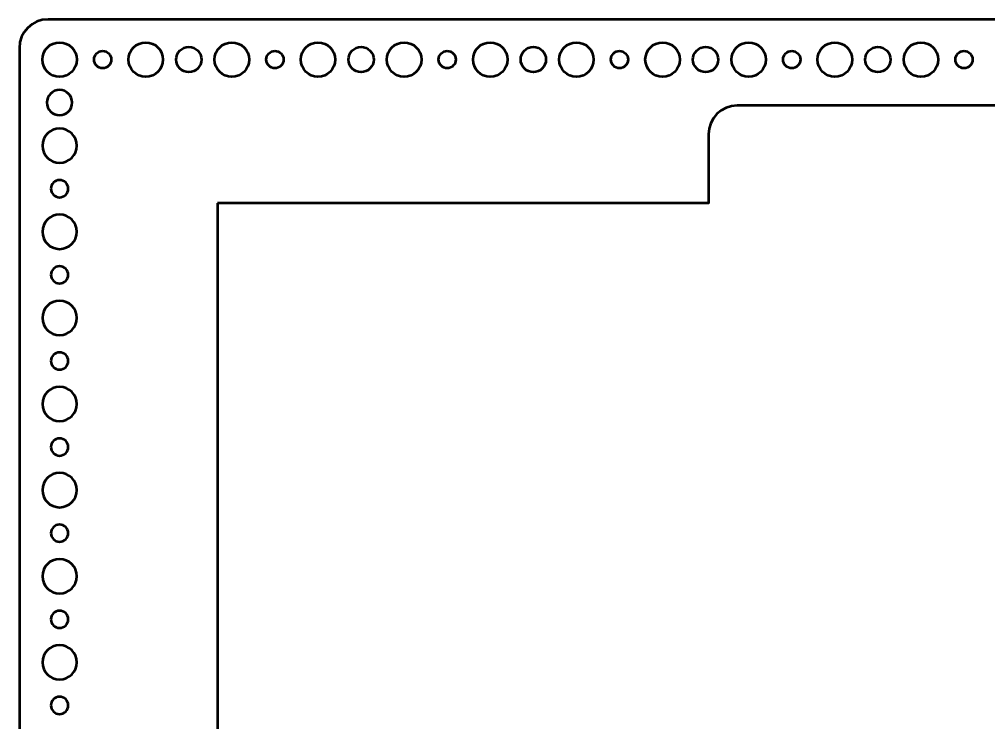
# Model space of a CAD drawing. Header units: centimetres. Extents: x -16.4 to 16.4, y -24.7 to 24.7.
# Drawn here: x -16.45 to 0.43, y -13.05 to -0.8 of the extents above; entities that cross this region are included whole.
import ezdxf

# ---------------------------------------------------------------- set-up
doc = ezdxf.new("R2010")
doc.units = ezdxf.units.CM
doc.header["$MEASUREMENT"] = 0
doc.layers.add('Layer 1', color=7, linetype='Continuous')

msp = doc.modelspace()

# ---------------------------------------------------------------- linework, layer by layer
at = {"layer": 'Layer 1', "lineweight": 53}
for centre, major_axis in [((-15.74999, -1.50001), (0, 0.30001)), ((-15, -1.5), (0, 0.15)), ((-14.24999, -1.50001), (0, 0.30001)), ((-13.5, -1.5), (0, 0.22)), ((-12.74999, -1.50001), (0, 0.30001)), ((-12, -1.5), (0, 0.15)), ((-11.24999, -1.50001), (0, 0.30001)), ((-10.5, -1.5), (0, 0.22)), ((-9.74999, -1.50001), (0, 0.30001)), ((-9, -1.5), (0, 0.15)), ((-8.24999, -1.50001), (0, 0.30001)), ((-7.5, -1.5), (0, 0.22)), ((-6.74999, -1.50001), (0, 0.30001)), ((-6, -1.5), (0, 0.15)), ((-5.24999, -1.50001), (0, 0.30001)), ((-4.5, -1.5), (0, 0.22)), ((-3.74999, -1.50001), (0, 0.30001)), ((-3, -1.5), (0, 0.15)), ((-2.24999, -1.50001), (0, 0.30001)), ((-1.5, -1.5), (0, 0.22)), ((-0.74999, -1.50001), (0, 0.30001)), ((0, -1.5), (0, 0.15))]:
    msp.add_ellipse(centre, major_axis=major_axis, ratio=1, dxfattribs=at)
for points, knots in [([(-16.45, -24.2), (-16.45, -24.2), (-16.45, -1.3), (-16.45, -1.3), (-16.45, -1.3), (-16.45, -1.02386), (-16.22614, -0.8), (-15.95, -0.8), (-15.95, -0.8), (-15.95, -0.8), (15.95, -0.8), (15.95, -0.8), (15.95, -0.8), (16.22614, -0.8), (16.45, -1.02386), (16.45, -1.3), (16.45, -1.3), (16.45, -1.3), (16.45, -14.3), (16.45, -14.3), (16.45, -14.3), (16.45, -14.3), (15.05, -14.3), (15.05, -14.3), (15.05, -14.3), (14.77386, -14.3), (14.55, -14.52386), (14.55, -14.8), (14.55, -14.8), (14.55, -14.8), (14.55, -18.2), (14.55, -18.2), (14.55, -18.2), (14.55, -18.47614), (14.77386, -18.7), (15.05, -18.7), (15.05, -18.7), (15.05, -18.7), (16.45, -18.7), (16.45, -18.7), (16.45, -18.7), (16.45, -18.7), (16.45, -24.2), (16.45, -24.2), (16.45, -24.2), (16.45, -24.47614), (16.22614, -24.7), (15.95, -24.7), (15.95, -24.7), (15.95, -24.7), (-15.95, -24.7), (-15.95, -24.7), (-15.95, -24.7), (-16.22614, -24.7), (-16.45, -24.47614), (-16.45, -24.2)], [0, 0, 0, 0, 0.06666667, 0.06666667, 0.06666667, 0.06666667, 0.13333333, 0.13333333, 0.13333333, 0.13333333, 0.2, 0.2, 0.2, 0.2, 0.26666667, 0.26666667, 0.26666667, 0.26666667, 0.33333333, 0.33333333, 0.33333333, 0.33333333, 0.4, 0.4, 0.4, 0.4, 0.46666667, 0.46666667, 0.46666667, 0.46666667, 0.53333333, 0.53333333, 0.53333333, 0.53333333, 0.6, 0.6, 0.6, 0.6, 0.66666667, 0.66666667, 0.66666667, 0.66666667, 0.73333333, 0.73333333, 0.73333333, 0.73333333, 0.8, 0.8, 0.8, 0.8, 0.86666667, 0.86666667, 0.86666667, 0.86666667, 1, 1, 1, 1]), ([(-15.97, -2.25), (-15.97, -2.1285), (-15.8715, -2.03), (-15.75, -2.03), (-15.75, -2.03), (-15.6285, -2.03), (-15.53, -2.1285), (-15.53, -2.25), (-15.53, -2.25), (-15.53, -2.3715), (-15.6285, -2.47), (-15.75, -2.47), (-15.75, -2.47), (-15.8715, -2.47), (-15.97, -2.3715), (-15.97, -2.25)], [0, 0, 0, 0, 0.2, 0.2, 0.2, 0.2, 0.4, 0.4, 0.4, 0.4, 0.6, 0.6, 0.6, 0.6, 1, 1, 1, 1]), ([(-13, -4), (-13, -4), (-4.45, -4), (-4.45, -4), (-4.45, -4), (-4.45, -4), (-4.45, -2.8), (-4.45, -2.8), (-4.45, -2.8), (-4.45, -2.52386), (-4.22614, -2.3), (-3.95, -2.3), (-3.95, -2.3), (-3.95, -2.3), (2.45, -2.3), (2.45, -2.3), (2.45, -2.3), (2.72614, -2.3), (2.95, -2.52386), (2.95, -2.8), (2.95, -2.8), (2.95, -2.8), (2.95, -4), (2.95, -4), (2.95, -4), (2.95, -4), (13, -4), (13, -4), (13, -4), (13, -4), (13, -21.5), (13, -21.5), (13, -21.5), (13, -21.5), (-13, -21.5), (-13, -21.5), (-13, -21.5), (-13, -21.5), (-13, -4), (-13, -4)], [0, 0, 0, 0, 0.09090909, 0.09090909, 0.09090909, 0.09090909, 0.18181818, 0.18181818, 0.18181818, 0.18181818, 0.27272727, 0.27272727, 0.27272727, 0.27272727, 0.36363636, 0.36363636, 0.36363636, 0.36363636, 0.45454545, 0.45454545, 0.45454545, 0.45454545, 0.54545455, 0.54545455, 0.54545455, 0.54545455, 0.63636364, 0.63636364, 0.63636364, 0.63636364, 0.72727273, 0.72727273, 0.72727273, 0.72727273, 0.81818182, 0.81818182, 0.81818182, 0.81818182, 1, 1, 1, 1]), ([(-16.05, -3), (-16.05, -2.83431), (-15.91569, -2.7), (-15.75, -2.7), (-15.75, -2.7), (-15.58431, -2.7), (-15.45, -2.83431), (-15.45, -3), (-15.45, -3), (-15.45, -3.16569), (-15.58431, -3.3), (-15.75, -3.3), (-15.75, -3.3), (-15.91569, -3.3), (-16.05, -3.16569), (-16.05, -3)], [0, 0, 0, 0, 0.2, 0.2, 0.2, 0.2, 0.4, 0.4, 0.4, 0.4, 0.6, 0.6, 0.6, 0.6, 1, 1, 1, 1]), ([(-15.9, -3.75), (-15.9, -3.66716), (-15.83284, -3.6), (-15.75, -3.6), (-15.75, -3.6), (-15.66716, -3.6), (-15.6, -3.66716), (-15.6, -3.75), (-15.6, -3.75), (-15.6, -3.83284), (-15.66716, -3.9), (-15.75, -3.9), (-15.75, -3.9), (-15.83284, -3.9), (-15.9, -3.83284), (-15.9, -3.75)], [0, 0, 0, 0, 0.2, 0.2, 0.2, 0.2, 0.4, 0.4, 0.4, 0.4, 0.6, 0.6, 0.6, 0.6, 1, 1, 1, 1]), ([(-16.05, -4.5), (-16.05, -4.33431), (-15.91569, -4.2), (-15.75, -4.2), (-15.75, -4.2), (-15.58431, -4.2), (-15.45, -4.33431), (-15.45, -4.5), (-15.45, -4.5), (-15.45, -4.66569), (-15.58431, -4.8), (-15.75, -4.8), (-15.75, -4.8), (-15.91569, -4.8), (-16.05, -4.66569), (-16.05, -4.5)], [0, 0, 0, 0, 0.2, 0.2, 0.2, 0.2, 0.4, 0.4, 0.4, 0.4, 0.6, 0.6, 0.6, 0.6, 1, 1, 1, 1]), ([(-15.9, -5.25), (-15.9, -5.16716), (-15.83284, -5.1), (-15.75, -5.1), (-15.75, -5.1), (-15.66716, -5.1), (-15.6, -5.16716), (-15.6, -5.25), (-15.6, -5.25), (-15.6, -5.33284), (-15.66716, -5.4), (-15.75, -5.4), (-15.75, -5.4), (-15.83284, -5.4), (-15.9, -5.33284), (-15.9, -5.25)], [0, 0, 0, 0, 0.2, 0.2, 0.2, 0.2, 0.4, 0.4, 0.4, 0.4, 0.6, 0.6, 0.6, 0.6, 1, 1, 1, 1]), ([(-16.05, -6), (-16.05, -5.83431), (-15.91569, -5.7), (-15.75, -5.7), (-15.75, -5.7), (-15.58431, -5.7), (-15.45, -5.83431), (-15.45, -6), (-15.45, -6), (-15.45, -6.16569), (-15.58431, -6.3), (-15.75, -6.3), (-15.75, -6.3), (-15.91569, -6.3), (-16.05, -6.16569), (-16.05, -6)], [0, 0, 0, 0, 0.2, 0.2, 0.2, 0.2, 0.4, 0.4, 0.4, 0.4, 0.6, 0.6, 0.6, 0.6, 1, 1, 1, 1]), ([(-15.9, -6.75), (-15.9, -6.66716), (-15.83284, -6.6), (-15.75, -6.6), (-15.75, -6.6), (-15.66716, -6.6), (-15.6, -6.66716), (-15.6, -6.75), (-15.6, -6.75), (-15.6, -6.83284), (-15.66716, -6.9), (-15.75, -6.9), (-15.75, -6.9), (-15.83284, -6.9), (-15.9, -6.83284), (-15.9, -6.75)], [0, 0, 0, 0, 0.2, 0.2, 0.2, 0.2, 0.4, 0.4, 0.4, 0.4, 0.6, 0.6, 0.6, 0.6, 1, 1, 1, 1]), ([(-16.05, -7.5), (-16.05, -7.33431), (-15.91569, -7.2), (-15.75, -7.2), (-15.75, -7.2), (-15.58431, -7.2), (-15.45, -7.33431), (-15.45, -7.5), (-15.45, -7.5), (-15.45, -7.66569), (-15.58431, -7.8), (-15.75, -7.8), (-15.75, -7.8), (-15.91569, -7.8), (-16.05, -7.66569), (-16.05, -7.5)], [0, 0, 0, 0, 0.2, 0.2, 0.2, 0.2, 0.4, 0.4, 0.4, 0.4, 0.6, 0.6, 0.6, 0.6, 1, 1, 1, 1]), ([(-15.9, -8.25), (-15.9, -8.16716), (-15.83284, -8.1), (-15.75, -8.1), (-15.75, -8.1), (-15.66716, -8.1), (-15.6, -8.16716), (-15.6, -8.25), (-15.6, -8.25), (-15.6, -8.33284), (-15.66716, -8.4), (-15.75, -8.4), (-15.75, -8.4), (-15.83284, -8.4), (-15.9, -8.33284), (-15.9, -8.25)], [0, 0, 0, 0, 0.2, 0.2, 0.2, 0.2, 0.4, 0.4, 0.4, 0.4, 0.6, 0.6, 0.6, 0.6, 1, 1, 1, 1]), ([(-16.05, -9), (-16.05, -8.83431), (-15.91569, -8.7), (-15.75, -8.7), (-15.75, -8.7), (-15.58431, -8.7), (-15.45, -8.83431), (-15.45, -9), (-15.45, -9), (-15.45, -9.16569), (-15.58431, -9.3), (-15.75, -9.3), (-15.75, -9.3), (-15.91569, -9.3), (-16.05, -9.16569), (-16.05, -9)], [0, 0, 0, 0, 0.2, 0.2, 0.2, 0.2, 0.4, 0.4, 0.4, 0.4, 0.6, 0.6, 0.6, 0.6, 1, 1, 1, 1]), ([(-15.9, -9.75), (-15.9, -9.66716), (-15.83284, -9.6), (-15.75, -9.6), (-15.75, -9.6), (-15.66716, -9.6), (-15.6, -9.66716), (-15.6, -9.75), (-15.6, -9.75), (-15.6, -9.83284), (-15.66716, -9.9), (-15.75, -9.9), (-15.75, -9.9), (-15.83284, -9.9), (-15.9, -9.83284), (-15.9, -9.75)], [0, 0, 0, 0, 0.2, 0.2, 0.2, 0.2, 0.4, 0.4, 0.4, 0.4, 0.6, 0.6, 0.6, 0.6, 1, 1, 1, 1]), ([(-16.05, -10.5), (-16.05, -10.33431), (-15.91569, -10.2), (-15.75, -10.2), (-15.75, -10.2), (-15.58431, -10.2), (-15.45, -10.33431), (-15.45, -10.5), (-15.45, -10.5), (-15.45, -10.66569), (-15.58431, -10.8), (-15.75, -10.8), (-15.75, -10.8), (-15.91569, -10.8), (-16.05, -10.66569), (-16.05, -10.5)], [0, 0, 0, 0, 0.2, 0.2, 0.2, 0.2, 0.4, 0.4, 0.4, 0.4, 0.6, 0.6, 0.6, 0.6, 1, 1, 1, 1]), ([(-15.9, -11.25), (-15.9, -11.16716), (-15.83284, -11.1), (-15.75, -11.1), (-15.75, -11.1), (-15.66716, -11.1), (-15.6, -11.16716), (-15.6, -11.25), (-15.6, -11.25), (-15.6, -11.33284), (-15.66716, -11.4), (-15.75, -11.4), (-15.75, -11.4), (-15.83284, -11.4), (-15.9, -11.33284), (-15.9, -11.25)], [0, 0, 0, 0, 0.2, 0.2, 0.2, 0.2, 0.4, 0.4, 0.4, 0.4, 0.6, 0.6, 0.6, 0.6, 1, 1, 1, 1]), ([(-16.05, -12), (-16.05, -11.83431), (-15.91569, -11.7), (-15.75, -11.7), (-15.75, -11.7), (-15.58431, -11.7), (-15.45, -11.83431), (-15.45, -12), (-15.45, -12), (-15.45, -12.16569), (-15.58431, -12.3), (-15.75, -12.3), (-15.75, -12.3), (-15.91569, -12.3), (-16.05, -12.16569), (-16.05, -12)], [0, 0, 0, 0, 0.2, 0.2, 0.2, 0.2, 0.4, 0.4, 0.4, 0.4, 0.6, 0.6, 0.6, 0.6, 1, 1, 1, 1]), ([(-15.9, -12.75), (-15.9, -12.66716), (-15.83284, -12.6), (-15.75, -12.6), (-15.75, -12.6), (-15.66716, -12.6), (-15.6, -12.66716), (-15.6, -12.75), (-15.6, -12.75), (-15.6, -12.83284), (-15.66716, -12.9), (-15.75, -12.9), (-15.75, -12.9), (-15.83284, -12.9), (-15.9, -12.83284), (-15.9, -12.75)], [0, 0, 0, 0, 0.2, 0.2, 0.2, 0.2, 0.4, 0.4, 0.4, 0.4, 0.6, 0.6, 0.6, 0.6, 1, 1, 1, 1])]:
    msp.add_open_spline(points, degree=3, knots=knots, dxfattribs=at)

doc.saveas('drawing.dxf')
